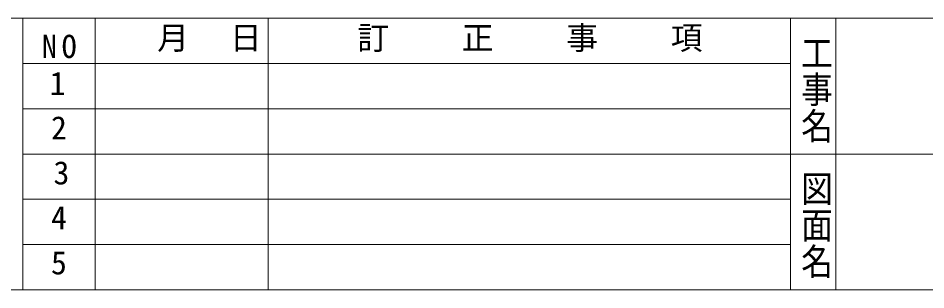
# Model space of a CAD drawing. Units: millimetres on the paper. Extents: x -848 to 394, y -812 to -536.
# Drawn here: x -346.4 to -271.4, y -811.7 to -789.2 of the extents above; entities that cross this region are included whole.
import ezdxf
from ezdxf.enums import TextEntityAlignment as Align

# ---------------------------------------------------------------- set-up
doc = ezdxf.new("R2010")
doc.units = ezdxf.units.MM
doc.layers.add('F-0', color=5, linetype='Continuous', lineweight=9)
doc.styles.add('@ＭＳ ゴシック', font='')
doc.styles.add('ＭＳ ゴシック', font='')
doc.styles.get('@ＭＳ ゴシック').set_extended_font_data('@MS Gothic')
doc.styles.get('ＭＳ ゴシック').set_extended_font_data('MS Gothic')

msp = doc.modelspace()

# ---------------------------------------------------------------- linework, layer by layer
at = {"layer": 'F-0'}
for p, q in [((-428.132, -789.19), (-346.071, -789.19)), ((-428.132, -789.19), (-282.582, -789.19)), ((-346.071, -789.19), (-346.071, -811.69)), ((-340.071, -789.19), (-340.071, -811.69)), ((-325.777, -789.19), (-325.777, -811.69)), ((-282.582, -792.94), (-346.071, -792.94)), ((-282.582, -796.69), (-346.071, -796.69)), ((-282.582, -800.44), (-346.071, -800.44)), ((-216.907, -800.44), (-282.582, -800.44)), ((-282.582, -804.19), (-346.071, -804.19)), ((-282.582, -807.94), (-346.071, -807.94)), ((-346.071, -811.69), (-428.132, -811.69)), ((-36.132, -811.69), (-428.132, -811.69))]:
    msp.add_line(p, q, dxfattribs=at)
for points in [[(-282.582, -789.19), (-282.582, -800.44), (-282.582, -811.69)], [(-282.582, -789.19), (-216.907, -789.19), (-149.732, -789.19), (-62.166, -789.19), (-36.132, -789.19)], [(-278.832, -789.19), (-278.832, -800.44), (-278.832, -811.69)]]:
    msp.add_lwpolyline(points, dxfattribs=at)

# ---------------------------------------------------------------- texts
at = {"layer": 'F-0', "color": 7, "style": 'ＭＳ ゴシック'}
for s, p in [('月', (-334.952, -792.362)), ('日', (-328.936, -792.362)), ('訂', (-318.403, -792.362)), ('正', (-309.764, -792.362)), ('事', (-301.125, -792.362)), ('項', (-292.486, -792.362)), ('1', (-343.839, -796.128)), ('2', (-343.729, -799.81)), ('3', (-343.522, -803.535)), ('4', (-343.729, -807.259)), ('5', (-343.729, -810.984))]:
    msp.add_text(s, height=1.924, dxfattribs=at).set_placement(p, align=Align.BOTTOM_LEFT)
at = {"layer": 'F-0', "color": 7, "style": '@ＭＳ ゴシック', "width": 1.15}
for s, p in [('工事名', (-281.968, -790.549)), ('図面名', (-281.966, -801.771))]:
    msp.add_text(s, height=1.924, rotation=270, dxfattribs=at).set_placement(p, align=Align.BOTTOM_LEFT)
at = {"layer": 'F-0', "color": 7, "insert": (-344.478, -792.528), "char_height": 1.924, "attachment_point": 7, "style": 'ＭＳ ゴシック'}
msp.add_mtext('\\T1.31;\\W0.95;NO', dxfattribs=at)

doc.saveas('drawing.dxf')
